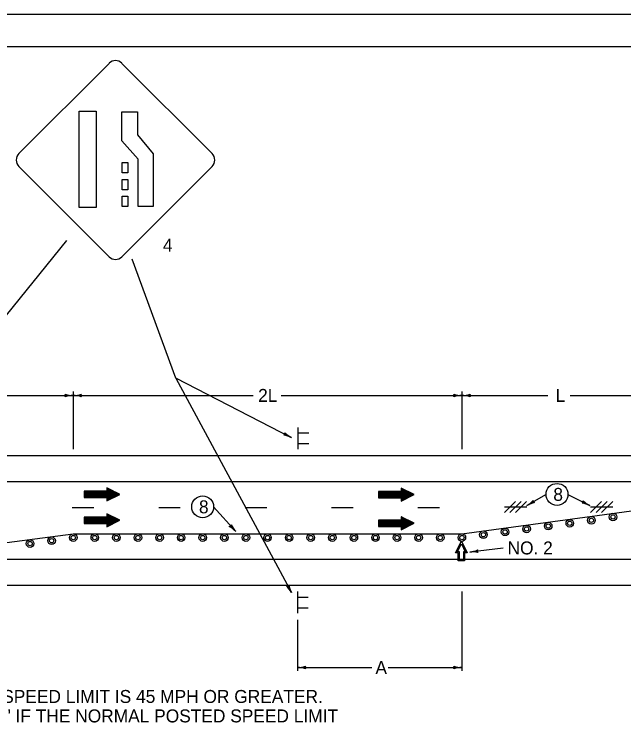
# Model space of a CAD drawing. Extents: x 1000 to 1036.3, y 1000 to 1022.
# Drawn here: x 1018.02 to 1027.43, y 1011.04 to 1022 of the extents above; entities that cross this region are included whole.
import ezdxf

# ---------------------------------------------------------------- set-up
doc = ezdxf.new("R2010")
doc.units = 0
doc.layers.add('Level 1', color=7, linetype='Continuous')
doc.layers.add('Level 10', color=7, linetype='Continuous')

msp = doc.modelspace()

# ---------------------------------------------------------------- linework, layer by layer
at = {"layer": 'Level 1'}
for p, q in [((1007, 1021.5), (1035.5, 1021.5)), ((1018.092, 1019.85), (1019.484, 1021.242)), ((1021.075, 1019.85), (1019.683, 1021.242)), ((1019.682, 1020.045), (1019.682, 1020.496)), ((1019.682, 1020.496), (1019.921, 1020.496)), ((1019.921, 1020.496), (1019.921, 1020.14)), ((1019.921, 1020.14), (1020.167, 1019.846)), ((1019.932, 1019.762), (1019.682, 1020.045)), ((1020.167, 1019.846), (1020.167, 1019.033)), ((1019.932, 1019.033), (1019.932, 1019.762)), ((1019.484, 1018.259), (1018.092, 1019.651)), ((1019.683, 1018.259), (1021.075, 1019.651)), ((1020.167, 1019.033), (1019.932, 1019.033)), ((1020.516, 1016.385), (1022.3, 1013.079)), ((1018.931, 1016.182), (1018.931, 1015.293)), ((1024.931, 1016.182), (1024.931, 1015.293)), ((1017.529, 1016.12), (1018.931, 1016.12)), ((1018.931, 1016.12), (1021.706, 1016.12)), ((1022.139, 1016.12), (1024.931, 1016.12)), ((1024.931, 1016.12), (1026.255, 1016.12)), ((1026.604, 1016.12), (1027.931, 1016.12)), ((1022.4, 1015.627), (1022.4, 1015.293)), ((1022.4, 1015.543), (1022.567, 1015.543)), ((1022.4, 1015.377), (1022.567, 1015.377)), ((1007.25, 1015.193), (1035.25, 1015.193)), ((1007.25, 1014.793), (1035.25, 1014.793)), ((1026.23, 1014.593), (1025.935, 1014.42)), ((1026.568, 1014.593), (1026.906, 1014.42)), ((1025.586, 1014.313), (1025.757, 1014.484)), ((1025.672, 1014.313), (1025.844, 1014.484)), ((1025.758, 1014.313), (1025.93, 1014.484)), ((1026.915, 1014.313), (1027.087, 1014.484)), ((1027.002, 1014.313), (1027.173, 1014.484)), ((1027.088, 1014.313), (1027.259, 1014.484)), ((1018.917, 1014.393), (1019.25, 1014.393)), ((1020.25, 1014.393), (1020.583, 1014.393)), ((1021.098, 1014.401), (1021.439, 1014.019)), ((1021.583, 1014.393), (1021.917, 1014.393)), ((1022.917, 1014.393), (1023.25, 1014.393)), ((1024.25, 1014.393), (1024.583, 1014.393)), ((1025.586, 1014.399), (1025.931, 1014.399)), ((1026.915, 1014.399), (1027.26, 1014.399)), ((1025.57, 1013.763), (1025.052, 1013.703)), ((1007.25, 1013.593), (1035.25, 1013.593)), ((1024.971, 1013.569), (1024.874, 1013.569)), ((1024.953, 1013.587), (1024.892, 1013.587)), ((1007.25, 1013.193), (1035.25, 1013.193)), ((1022.392, 1013.093), (1022.392, 1012.76)), ((1022.392, 1013.01), (1022.559, 1013.01)), ((1024.931, 1013.093), (1024.931, 1011.871)), ((1022.392, 1012.843), (1022.559, 1012.843)), ((1022.392, 1012.66), (1022.392, 1011.871)), ((1022.392, 1011.921), (1023.538, 1011.921)), ((1023.791, 1011.921), (1024.931, 1011.921))]:
    msp.add_line(p, q, dxfattribs=at)
for points in [[(1019.023, 1020.503), (1019.287, 1020.503), (1019.287, 1019.02), (1019.023, 1019.02)], [(1019.686, 1019.712), (1019.775, 1019.712), (1019.775, 1019.551), (1019.686, 1019.551)], [(1019.686, 1019.449), (1019.775, 1019.449), (1019.775, 1019.289), (1019.686, 1019.289)], [(1019.686, 1019.194), (1019.775, 1019.194), (1019.775, 1019.033), (1019.686, 1019.033)], [(1019.65, 1014.593), (1019.45, 1014.693), (1019.45, 1014.643), (1019.1, 1014.643), (1019.1, 1014.543), (1019.45, 1014.543), (1019.45, 1014.493)], [(1024.193, 1014.59), (1023.993, 1014.69), (1023.993, 1014.64), (1023.643, 1014.64), (1023.643, 1014.54), (1023.993, 1014.54), (1023.993, 1014.49)], [(1019.65, 1014.193), (1019.45, 1014.293), (1019.45, 1014.243), (1019.1, 1014.243), (1019.1, 1014.143), (1019.45, 1014.143), (1019.45, 1014.093)], [(1024.195, 1014.148), (1023.995, 1014.247), (1023.995, 1014.197), (1023.645, 1014.197), (1023.645, 1014.097), (1023.995, 1014.097), (1023.995, 1014.047)]]:
    msp.add_lwpolyline(points, close=True, dxfattribs=at)
for points in [[(1014.226, 1015.565), (1016.638, 1015.806), (1018.833, 1018.509)], [(1022.3, 1015.468), (1020.516, 1016.385), (1019.84, 1018.22)], [(1019.551, 1014.643), (1019.1, 1014.643)], [(1019.556, 1014.64), (1019.1, 1014.64)], [(1019.45, 1014.693), (1019.45, 1014.693)], [(1019.46, 1014.688), (1019.45, 1014.688)], [(1019.47, 1014.683), (1019.45, 1014.683)], [(1019.48, 1014.678), (1019.45, 1014.678)], [(1019.49, 1014.673), (1019.45, 1014.673)], [(1019.5, 1014.668), (1019.45, 1014.668)], [(1019.51, 1014.663), (1019.45, 1014.663)], [(1019.52, 1014.658), (1019.45, 1014.658)], [(1019.53, 1014.653), (1019.45, 1014.653)], [(1019.541, 1014.648), (1019.45, 1014.648)], [(1024.093, 1014.64), (1023.643, 1014.64)], [(1023.993, 1014.69), (1023.993, 1014.69)], [(1024.003, 1014.685), (1023.993, 1014.685)], [(1024.013, 1014.68), (1023.993, 1014.68)], [(1024.023, 1014.675), (1023.993, 1014.675)], [(1024.033, 1014.67), (1023.993, 1014.67)], [(1024.043, 1014.665), (1023.993, 1014.665)], [(1024.053, 1014.66), (1023.993, 1014.66)], [(1024.063, 1014.655), (1023.993, 1014.655)], [(1024.073, 1014.65), (1023.993, 1014.65)], [(1024.083, 1014.645), (1023.993, 1014.645)], [(1019.566, 1014.635), (1019.1, 1014.635)], [(1019.576, 1014.63), (1019.1, 1014.63)], [(1019.586, 1014.625), (1019.1, 1014.625)], [(1019.596, 1014.62), (1019.1, 1014.62)], [(1019.606, 1014.615), (1019.1, 1014.615)], [(1019.616, 1014.61), (1019.1, 1014.61)], [(1019.626, 1014.605), (1019.1, 1014.605)], [(1019.636, 1014.6), (1019.1, 1014.6)], [(1019.636, 1014.6), (1019.1, 1014.6)], [(1019.646, 1014.595), (1019.1, 1014.595)], [(1019.644, 1014.59), (1019.1, 1014.59)], [(1019.634, 1014.585), (1019.1, 1014.585)], [(1019.624, 1014.58), (1019.1, 1014.58)], [(1019.614, 1014.575), (1019.1, 1014.575)], [(1019.604, 1014.57), (1019.1, 1014.57)], [(1019.594, 1014.565), (1019.1, 1014.565)], [(1019.584, 1014.56), (1019.1, 1014.56)], [(1019.574, 1014.555), (1019.1, 1014.555)], [(1019.564, 1014.55), (1019.1, 1014.55)], [(1019.555, 1014.545), (1019.1, 1014.545)], [(1019.545, 1014.54), (1019.45, 1014.54)], [(1019.535, 1014.535), (1019.45, 1014.535)], [(1019.535, 1014.535), (1019.45, 1014.535)], [(1019.525, 1014.53), (1019.45, 1014.53)], [(1024.098, 1014.637), (1023.643, 1014.637)], [(1024.108, 1014.632), (1023.643, 1014.632)], [(1024.118, 1014.627), (1023.643, 1014.627)], [(1024.128, 1014.622), (1023.643, 1014.622)], [(1024.138, 1014.617), (1023.643, 1014.617)], [(1024.149, 1014.612), (1023.643, 1014.612)], [(1024.159, 1014.607), (1023.643, 1014.607)], [(1024.169, 1014.602), (1023.643, 1014.602)], [(1024.179, 1014.597), (1023.643, 1014.597)], [(1024.179, 1014.597), (1023.643, 1014.597)], [(1024.189, 1014.592), (1023.643, 1014.592)], [(1024.187, 1014.587), (1023.643, 1014.587)], [(1024.177, 1014.582), (1023.643, 1014.582)], [(1024.167, 1014.577), (1023.643, 1014.577)], [(1024.157, 1014.572), (1023.643, 1014.572)], [(1024.147, 1014.567), (1023.643, 1014.567)], [(1024.137, 1014.562), (1023.643, 1014.562)], [(1024.127, 1014.557), (1023.643, 1014.557)], [(1024.117, 1014.552), (1023.643, 1014.552)], [(1024.107, 1014.547), (1023.643, 1014.547)], [(1024.097, 1014.542), (1023.643, 1014.542)], [(1024.087, 1014.537), (1023.993, 1014.537)], [(1024.077, 1014.532), (1023.993, 1014.532)], [(1024.077, 1014.532), (1023.993, 1014.532)], [(1019.515, 1014.525), (1019.45, 1014.525)], [(1019.505, 1014.52), (1019.45, 1014.52)], [(1019.495, 1014.515), (1019.45, 1014.515)], [(1019.485, 1014.51), (1019.45, 1014.51)], [(1019.475, 1014.505), (1019.45, 1014.505)], [(1019.465, 1014.5), (1019.45, 1014.5)], [(1019.455, 1014.495), (1019.45, 1014.495)], [(1024.067, 1014.527), (1023.993, 1014.527)], [(1024.057, 1014.522), (1023.993, 1014.522)], [(1024.047, 1014.517), (1023.993, 1014.517)], [(1024.037, 1014.512), (1023.993, 1014.512)], [(1024.028, 1014.507), (1023.993, 1014.507)], [(1024.018, 1014.502), (1023.993, 1014.502)], [(1024.008, 1014.497), (1023.993, 1014.497)], [(1023.998, 1014.492), (1023.993, 1014.492)], [(1015.931, 1013.593), (1018.931, 1013.985), (1024.931, 1013.985), (1027.931, 1014.393), (1031.929, 1014.393)], [(1019.551, 1014.243), (1019.1, 1014.243)], [(1019.556, 1014.24), (1019.1, 1014.24)], [(1019.566, 1014.235), (1019.1, 1014.235)], [(1019.576, 1014.23), (1019.1, 1014.23)], [(1019.586, 1014.225), (1019.1, 1014.225)], [(1019.596, 1014.22), (1019.1, 1014.22)], [(1019.606, 1014.215), (1019.1, 1014.215)], [(1019.616, 1014.21), (1019.1, 1014.21)], [(1019.626, 1014.205), (1019.1, 1014.205)], [(1019.45, 1014.293), (1019.45, 1014.293)], [(1019.46, 1014.288), (1019.45, 1014.288)], [(1019.47, 1014.283), (1019.45, 1014.283)], [(1019.48, 1014.278), (1019.45, 1014.278)], [(1019.49, 1014.273), (1019.45, 1014.273)], [(1019.5, 1014.268), (1019.45, 1014.268)], [(1019.51, 1014.263), (1019.45, 1014.263)], [(1019.52, 1014.258), (1019.45, 1014.258)], [(1019.53, 1014.253), (1019.45, 1014.253)], [(1019.541, 1014.248), (1019.45, 1014.248)], [(1023.996, 1014.247), (1023.995, 1014.247)], [(1024.006, 1014.242), (1023.995, 1014.242)], [(1024.016, 1014.237), (1023.995, 1014.237)], [(1024.026, 1014.232), (1023.995, 1014.232)], [(1024.036, 1014.227), (1023.995, 1014.227)], [(1024.046, 1014.222), (1023.995, 1014.222)], [(1024.056, 1014.217), (1023.995, 1014.217)], [(1024.066, 1014.212), (1023.995, 1014.212)], [(1024.076, 1014.207), (1023.995, 1014.207)], [(1024.086, 1014.202), (1023.995, 1014.202)], [(1019.636, 1014.2), (1019.1, 1014.2)], [(1019.636, 1014.2), (1019.1, 1014.2)], [(1019.646, 1014.195), (1019.1, 1014.195)], [(1019.644, 1014.19), (1019.1, 1014.19)], [(1019.634, 1014.185), (1019.1, 1014.185)], [(1019.624, 1014.18), (1019.1, 1014.18)], [(1019.614, 1014.175), (1019.1, 1014.175)], [(1019.604, 1014.17), (1019.1, 1014.17)], [(1019.594, 1014.165), (1019.1, 1014.165)], [(1019.584, 1014.16), (1019.1, 1014.16)], [(1019.574, 1014.155), (1019.1, 1014.155)], [(1019.564, 1014.15), (1019.1, 1014.15)], [(1019.555, 1014.145), (1019.1, 1014.145)], [(1019.545, 1014.14), (1019.45, 1014.14)], [(1019.535, 1014.135), (1019.45, 1014.135)], [(1019.535, 1014.135), (1019.45, 1014.135)], [(1019.525, 1014.13), (1019.45, 1014.13)], [(1019.515, 1014.125), (1019.45, 1014.125)], [(1019.505, 1014.12), (1019.45, 1014.12)], [(1019.495, 1014.115), (1019.45, 1014.115)], [(1019.485, 1014.11), (1019.45, 1014.11)], [(1019.475, 1014.105), (1019.45, 1014.105)], [(1019.465, 1014.1), (1019.45, 1014.1)], [(1019.455, 1014.095), (1019.45, 1014.095)], [(1024.096, 1014.197), (1023.645, 1014.197)], [(1024.101, 1014.195), (1023.645, 1014.195)], [(1024.111, 1014.19), (1023.645, 1014.19)], [(1024.121, 1014.185), (1023.645, 1014.185)], [(1024.131, 1014.18), (1023.645, 1014.18)], [(1024.141, 1014.175), (1023.645, 1014.175)], [(1024.151, 1014.17), (1023.645, 1014.17)], [(1024.161, 1014.165), (1023.645, 1014.165)], [(1024.171, 1014.16), (1023.645, 1014.16)], [(1024.181, 1014.155), (1023.645, 1014.155)], [(1024.181, 1014.155), (1023.645, 1014.155)], [(1024.191, 1014.15), (1023.645, 1014.15)], [(1024.19, 1014.145), (1023.645, 1014.145)], [(1024.18, 1014.14), (1023.645, 1014.14)], [(1024.17, 1014.135), (1023.645, 1014.135)], [(1024.16, 1014.13), (1023.645, 1014.13)], [(1024.15, 1014.125), (1023.645, 1014.125)], [(1024.14, 1014.12), (1023.645, 1014.12)], [(1024.13, 1014.115), (1023.645, 1014.115)], [(1024.12, 1014.11), (1023.645, 1014.11)], [(1024.11, 1014.105), (1023.645, 1014.105)], [(1024.1, 1014.1), (1023.645, 1014.1)], [(1024.09, 1014.095), (1023.995, 1014.095)], [(1024.08, 1014.09), (1023.995, 1014.09)], [(1024.08, 1014.09), (1023.995, 1014.09)], [(1024.07, 1014.085), (1023.995, 1014.085)], [(1024.06, 1014.08), (1023.995, 1014.08)], [(1024.05, 1014.075), (1023.995, 1014.075)], [(1024.04, 1014.07), (1023.995, 1014.07)], [(1024.03, 1014.065), (1023.995, 1014.065)], [(1024.02, 1014.06), (1023.995, 1014.06)], [(1024.01, 1014.055), (1023.995, 1014.055)], [(1024, 1014.05), (1023.995, 1014.05)], [(1024.874, 1013.569), (1024.874, 1013.69), (1024.832, 1013.69), (1024.923, 1013.87)], [(1024.892, 1013.587), (1024.892, 1013.587), (1024.892, 1013.708), (1024.862, 1013.708), (1024.922, 1013.829)], [(1024.922, 1013.829), (1024.983, 1013.708), (1024.953, 1013.708), (1024.953, 1013.587)], [(1024.923, 1013.87), (1025.012, 1013.69), (1024.971, 1013.69), (1024.971, 1013.569)], [(1024.983, 1013.708), (1024.983, 1013.708)]]:
    msp.add_lwpolyline(points, dxfattribs=at)
for centre, radius in [((1026.399, 1014.593), 0.169), ((1020.929, 1014.401), 0.169), ((1026.596, 1014.148), 0.0583), ((1026.93, 1014.193), 0.0583), ((1026.93, 1014.193), 0.0333), ((1027.263, 1014.246), 0.0583), ((1027.263, 1014.246), 0.0333), ((1025.93, 1014.06), 0.0583), ((1025.93, 1014.06), 0.0333), ((1026.263, 1014.104), 0.0583), ((1026.263, 1014.104), 0.0333), ((1026.596, 1014.148), 0.0333), ((1018.931, 1013.926), 0.0583), ((1019.264, 1013.926), 0.0583), ((1019.597, 1013.926), 0.0583), ((1019.93, 1013.926), 0.0583), ((1020.264, 1013.926), 0.0583), ((1020.597, 1013.926), 0.0583), ((1020.93, 1013.926), 0.0583), ((1021.264, 1013.926), 0.0583), ((1021.597, 1013.926), 0.0583), ((1021.93, 1013.926), 0.0583), ((1022.264, 1013.926), 0.0583), ((1022.597, 1013.926), 0.0583), ((1022.93, 1013.926), 0.0583), ((1023.263, 1013.926), 0.0583), ((1023.597, 1013.926), 0.0583), ((1023.93, 1013.926), 0.0583), ((1024.263, 1013.926), 0.0583), ((1024.597, 1013.926), 0.0583), ((1024.93, 1013.926), 0.0583), ((1025.263, 1013.971), 0.0583), ((1025.263, 1013.971), 0.0333), ((1025.597, 1014.015), 0.0583), ((1025.597, 1014.015), 0.0333), ((1018.264, 1013.834), 0.0583), ((1018.597, 1013.879), 0.0583), ((1018.597, 1013.879), 0.0333), ((1018.931, 1013.926), 0.0333), ((1019.264, 1013.926), 0.0333), ((1019.597, 1013.926), 0.0333), ((1019.93, 1013.926), 0.0333), ((1020.264, 1013.926), 0.0333), ((1020.597, 1013.926), 0.0333), ((1020.93, 1013.926), 0.0333), ((1021.264, 1013.926), 0.0333), ((1021.597, 1013.926), 0.0333), ((1021.93, 1013.926), 0.0333), ((1022.264, 1013.926), 0.0333), ((1022.597, 1013.926), 0.0333), ((1022.93, 1013.926), 0.0333), ((1023.263, 1013.926), 0.0333), ((1023.597, 1013.926), 0.0333), ((1023.93, 1013.926), 0.0333), ((1024.263, 1013.926), 0.0333), ((1024.597, 1013.926), 0.0333), ((1024.93, 1013.926), 0.0333), ((1018.264, 1013.834), 0.0333)]:
    msp.add_circle(centre, radius, dxfattribs=at)
for centre, radius, start, end in [((1019.583, 1021.143), 0.141, 45.0001, 134.9999), ((1018.191, 1019.751), 0.141, 134.9999, 225.0001), ((1020.975, 1019.751), 0.141, 314.9999, 45.0001), ((1019.583, 1018.359), 0.141, 225.0001, 314.9999), ((1018.783, 1016.12), 0.0313, 318.7746, 40.8913), ((1018.931, 1016.51), 0.391, 251.3472, 269.9939), ((1018.931, 1015.729), 0.391, 90, 108.6688), ((1018.931, 1016.51), 0.391, 270, 288.6688), ((1018.931, 1015.729), 0.391, 89.9878, 90), ((1018.931, 1015.729), 0.391, 71.3472, 89.9939), ((1018.931, 1016.51), 0.391, 269.9878, 270), ((1019.08, 1016.12), 0.0313, 138.7746, 220.8913), ((1024.783, 1016.12), 0.0313, 318.7746, 40.8913), ((1024.931, 1016.51), 0.391, 251.3472, 269.9939), ((1024.931, 1015.729), 0.391, 90, 108.6688), ((1024.931, 1016.51), 0.391, 270, 288.6688), ((1024.931, 1015.729), 0.391, 89.9878, 90), ((1024.931, 1015.729), 0.391, 71.3472, 89.9939), ((1024.931, 1016.51), 0.391, 269.9878, 270), ((1025.08, 1016.12), 0.0313, 138.7746, 220.8913), ((1022.168, 1015.536), 0.0313, 291.5754, 13.692), ((1022.479, 1015.816), 0.391, 224.1479, 242.7946), ((1022.122, 1015.121), 0.391, 62.8008, 81.4695), ((1022.122, 1015.121), 0.391, 62.7885, 62.8008), ((1025.738, 1014.757), 0.391, 300.2906, 318.9594), ((1026.132, 1014.083), 0.391, 101.6378, 120.2845), ((1025.738, 1014.757), 0.391, 300.2784, 300.2906), ((1026.063, 1014.495), 0.0313, 169.0652, 251.1819), ((1026.773, 1014.488), 0.0313, 291.7481, 13.8648), ((1026.728, 1014.072), 0.391, 62.9735, 81.6423), ((1027.083, 1014.768), 0.391, 224.3206, 242.9674), ((1026.728, 1014.072), 0.391, 62.9613, 62.9735), ((1021.34, 1014.13), 0.0312, 270.6233, 352.74), ((1021.148, 1013.759), 0.391, 41.8487, 60.5175), ((1021.73, 1014.28), 0.391, 203.1958, 221.8426), ((1021.148, 1013.759), 0.391, 41.8365, 41.8487), ((1025.007, 1014.091), 0.391, 276.6372, 295.3059), ((1025.097, 1013.315), 0.391, 77.9843, 96.6311), ((1025.007, 1014.091), 0.391, 276.6249, 276.6372), ((1025.199, 1013.72), 0.0313, 145.4118, 227.5285), ((1022.23, 1013.209), 0.0313, 257.1328, 339.2494), ((1021.957, 1012.893), 0.391, 28.3582, 47.0269), ((1022.644, 1013.264), 0.391, 189.7053, 208.352), ((1021.957, 1012.893), 0.391, 28.3459, 28.3582), ((1022.392, 1012.312), 0.391, 270, 288.6688), ((1022.392, 1011.531), 0.391, 71.3472, 89.9939), ((1022.392, 1012.312), 0.391, 269.9878, 270), ((1022.54, 1011.921), 0.0313, 138.7746, 220.8913), ((1024.783, 1011.921), 0.0313, 318.7746, 40.8913), ((1024.931, 1012.312), 0.391, 251.3472, 269.9939), ((1024.931, 1011.531), 0.391, 90, 108.6688), ((1024.931, 1011.531), 0.391, 89.9878, 90)]:
    msp.add_arc(centre, radius, start, end, dxfattribs=at)
at = {"layer": 'Level 10'}
msp.add_line((1000, 1022), (1036, 1022), dxfattribs=at)

# ---------------------------------------------------------------- texts
at = {"layer": 'Level 1'}
for s, p in [('4', (1020.315, 1018.336)), ('2L', (1021.785, 1016.02)), ('L', (1026.375, 1016.02)), ('8', (1026.342, 1014.493)), ('8', (1020.872, 1014.301)), ('NO. 2', (1025.635, 1013.667)), ('A', (1023.596, 1011.821)), ('THE SIZE OF SIGNS 1 THRU 4 SHALL BE 48" X 48" IF THE NORMAL POSTED SPEED LIMIT IS 45 MPH OR GREATER.', (1008.089, 1011.376)), ('OTHERWISE, 36" X 36" SIGNS MAY BE USED.  SIGN NO. 5 SHALL BE 48" X 24" IF THE NORMAL POSTED SPEED LIMIT', (1008.089, 1011.076))]:
    msp.add_text(s, height=0.2, dxfattribs=at).set_placement(p)

doc.saveas('drawing.dxf')
